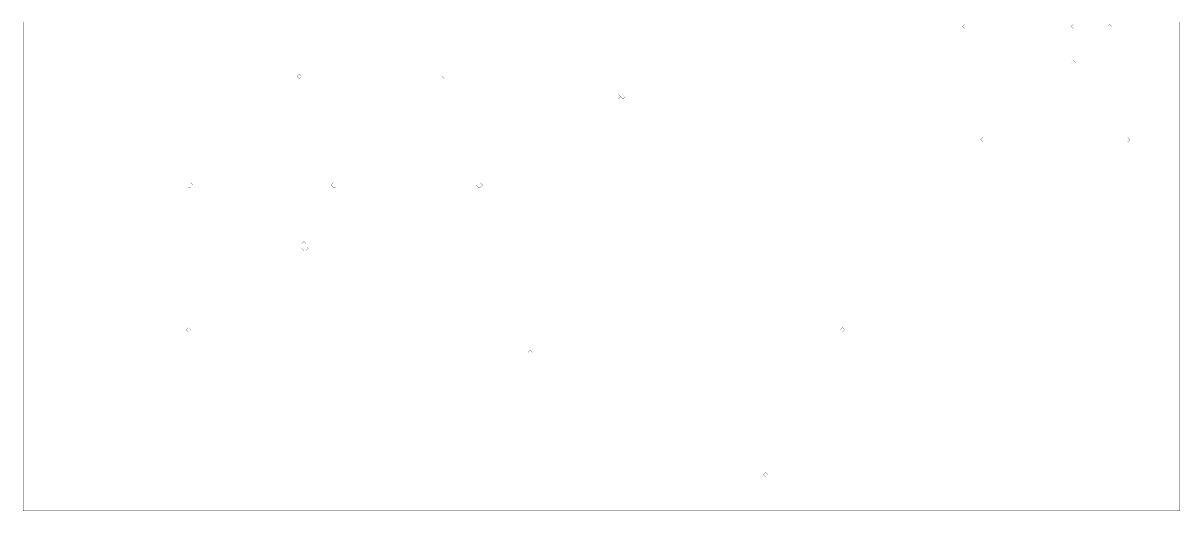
# Model space of a CAD drawing. Header units: metres. Extents: x 0 to 4870, y -4870 to 0.
# Drawn here: x 0 to 4870, y -4870 to -2816 of the extents above; entities that cross this region are included whole.
import ezdxf

# ---------------------------------------------------------------- set-up
doc = ezdxf.new("R2010")
doc.units = ezdxf.units.M
doc.layers.add('substrate', color=5, linetype='Continuous')

msp = doc.modelspace()

# ---------------------------------------------------------------- linework, layer by layer
at = {"layer": 'substrate', "const_width": 0.5}
msp.add_lwpolyline([(0, -2811.1), (0, -2820.7), (0, -2830.2), (0, -2839.7), (0, -2849.3), (0, -2858.8), (0, -2868.3), (0, -2877.8), (0, -2887.4), (0, -2896.9), (0, -2906.4), (0, -2916), (0, -2925.5), (0, -2935), (0, -2944.6), (0, -2954.1), (0, -2963.6), (0, -2973.1), (0, -2982.7), (0, -2992.2), (0, -3001.7), (0, -3011.3), (0, -3020.8), (0, -3030.3), (0, -3039.8), (0, -3049.4), (0, -3058.9), (0, -3068.4), (0, -3078), (0, -3087.5), (0, -3097), (0, -3106.6), (0, -3116.1), (0, -3125.6), (0, -3135.1), (0, -3144.7), (0, -3154.2), (0, -3163.7), (0, -3173.3), (0, -3182.8), (0, -3192.3), (0, -3201.8), (0, -3211.4), (0, -3220.9), (0, -3230.4), (0, -3240), (0, -3249.5), (0, -3259), (0, -3268.5), (0, -3278.1), (0, -3287.6), (0, -3297.1), (0, -3306.7), (0, -3316.2), (0, -3325.7), (0, -3335.3), (0, -3344.8), (0, -3354.3), (0, -3363.8), (0, -3373.4), (0, -3382.9), (0, -3392.4), (0, -3402), (0, -3411.5), (0, -3421), (0, -3430.5), (0, -3440.1), (0, -3449.6), (0, -3459.1), (0, -3468.7), (0, -3478.2), (0, -3487.7), (0, -3497.3), (0, -3506.8), (0, -3516.3), (0, -3525.8), (0, -3535.4), (0, -3544.9), (0, -3554.4), (0, -3564), (0, -3573.5), (0, -3583), (0, -3592.5), (0, -3602.1), (0, -3611.6), (0, -3621.1), (0, -3630.7), (0, -3640.2), (0, -3649.7), (0, -3659.2), (0, -3668.8), (0, -3678.3), (0, -3687.8), (0, -3697.4), (0, -3706.9), (0, -3716.4), (0, -3726), (0, -3735.5), (0, -3745), (0, -3754.5), (0, -3764.1), (0, -3773.6), (0, -3783.1), (0, -3792.7), (0, -3802.2), (0, -3811.7), (0, -3821.2), (0, -3830.8), (0, -3840.3), (0, -3849.8), (0, -3859.4), (0, -3868.9), (0, -3878.4), (0, -3888), (0, -3897.5), (0, -3907), (0, -3916.5), (0, -3926.1), (0, -3935.6), (0, -3945.1), (0, -3954.7), (0, -3964.2), (0, -3973.7), (0, -3983.2), (0, -3992.8), (0, -4002.3), (0, -4011.8), (0, -4021.4), (0, -4030.9), (0, -4040.4), (0, -4050), (0, -4059.5), (0, -4069), (0, -4078.5), (0, -4088.1), (0, -4097.6), (0, -4107.1), (0, -4116.7), (0, -4126.2), (0, -4135.7), (0, -4145.2), (0, -4154.8), (0, -4164.3), (0, -4173.8), (0, -4183.4), (0, -4192.9), (0, -4202.4), (0, -4211.9), (0, -4221.5), (0, -4231), (0, -4240.5), (0, -4250.1), (0, -4259.6), (0, -4269.1), (0, -4278.7), (0, -4288.2), (0, -4297.7), (0, -4307.2), (0, -4316.8), (0, -4326.3), (0, -4335.8), (0, -4345.4), (0, -4354.9), (0, -4364.4), (0, -4373.9), (0, -4383.5), (0, -4393), (0, -4402.5), (0, -4412.1), (0, -4421.6), (0, -4431.1), (0, -4440.7), (0, -4450.2), (0, -4459.7), (0, -4469.2), (0, -4478.8), (0, -4488.3), (0, -4497.8), (0, -4507.4), (0, -4516.9), (0, -4526.4), (0, -4535.9), (0, -4545.5), (0, -4555), (0, -4564.5), (0, -4574.1), (0, -4583.6), (0, -4593.1), (0, -4602.7), (0, -4612.2), (0, -4621.7), (0, -4631.2), (0, -4640.8), (0, -4650.3), (0, -4659.8), (0, -4669.4), (0, -4678.9), (0, -4688.4), (0, -4697.9), (0, -4707.5), (0, -4717), (0, -4726.5), (0, -4736.1), (0, -4745.6), (0, -4755.1), (0, -4764.6), (0, -4774.2), (0, -4783.7), (0, -4793.2), (0, -4802.8), (0, -4812.3), (0, -4821.8), (0, -4831.4), (0, -4840.9), (0, -4850.4), (0, -4859.9), (0, -4869.5), (9.5, -4869.5), (19.1, -4869.5), (28.6, -4869.5), (38.1, -4869.5), (47.6, -4869.5), (57.2, -4869.5), (66.7, -4869.5), (76.2, -4869.5), (85.8, -4869.5), (95.3, -4869.5), (104.8, -4869.5), (114.4, -4869.5), (123.9, -4869.5), (133.4, -4869.5), (142.9, -4869.5), (152.5, -4869.5), (162, -4869.5), (171.5, -4869.5), (181.1, -4869.5), (190.6, -4869.5), (200.1, -4869.5), (209.6, -4869.5), (219.2, -4869.5), (228.7, -4869.5), (238.2, -4869.5), (247.8, -4869.5), (257.3, -4869.5), (266.8, -4869.5), (276.3, -4869.5), (285.9, -4869.5), (295.4, -4869.5), (304.9, -4869.5), (314.5, -4869.5), (324, -4869.5), (333.5, -4869.5), (343.1, -4869.5), (352.6, -4869.5), (362.1, -4869.5), (371.6, -4869.5), (381.2, -4869.5), (390.7, -4869.5), (400.2, -4869.5), (409.8, -4869.5), (419.3, -4869.5), (428.8, -4869.5), (438.3, -4869.5), (447.9, -4869.5), (457.4, -4869.5), (466.9, -4869.5), (476.5, -4869.5), (486, -4869.5), (495.5, -4869.5), (505.1, -4869.5), (514.6, -4869.5), (524.1, -4869.5), (533.6, -4869.5), (543.2, -4869.5), (552.7, -4869.5), (562.2, -4869.5), (571.8, -4869.5), (581.3, -4869.5), (590.8, -4869.5), (600.3, -4869.5), (609.9, -4869.5), (619.4, -4869.5), (628.9, -4869.5), (638.5, -4869.5), (648, -4869.5), (657.5, -4869.5), (667.1, -4869.5), (676.6, -4869.5), (686.1, -4869.5), (695.6, -4869.5), (705.2, -4869.5), (714.7, -4869.5), (724.2, -4869.5), (733.8, -4869.5), (743.3, -4869.5), (752.8, -4869.5), (762.3, -4869.5), (771.9, -4869.5), (781.4, -4869.5), (790.9, -4869.5), (800.5, -4869.5), (810, -4869.5), (819.5, -4869.5), (829, -4869.5), (838.6, -4869.5), (848.1, -4869.5), (857.6, -4869.5), (867.2, -4869.5), (876.7, -4869.5), (886.2, -4869.5), (895.8, -4869.5), (905.3, -4869.5), (914.8, -4869.5), (924.3, -4869.5), (933.9, -4869.5), (943.4, -4869.5), (952.9, -4869.5), (962.5, -4869.5), (972, -4869.5), (981.5, -4869.5), (991, -4869.5), (1000.6, -4869.5), (1010.1, -4869.5), (1019.6, -4869.5), (1029.2, -4869.5), (1038.7, -4869.5), (1048.2, -4869.5), (1057.8, -4869.5), (1067.3, -4869.5), (1076.8, -4869.5), (1086.3, -4869.5), (1095.9, -4869.5), (1105.4, -4869.5), (1114.9, -4869.5), (1124.5, -4869.5), (1134, -4869.5), (1143.5, -4869.5), (1153, -4869.5), (1162.6, -4869.5), (1172.1, -4869.5), (1181.6, -4869.5), (1191.2, -4869.5), (1200.7, -4869.5), (1210.2, -4869.5), (1219.8, -4869.5), (1229.3, -4869.5), (1238.8, -4869.5), (1248.3, -4869.5), (1257.9, -4869.5), (1267.4, -4869.5), (1276.9, -4869.5), (1286.5, -4869.5), (1296, -4869.5), (1305.5, -4869.5), (1315, -4869.5), (1324.6, -4869.5), (1334.1, -4869.5), (1343.6, -4869.5), (1353.2, -4869.5), (1362.7, -4869.5), (1372.2, -4869.5), (1381.7, -4869.5), (1391.3, -4869.5), (1400.8, -4869.5), (1410.3, -4869.5), (1419.9, -4869.5), (1429.4, -4869.5), (1438.9, -4869.5), (1448.5, -4869.5), (1458, -4869.5), (1467.5, -4869.5), (1477, -4869.5), (1486.6, -4869.5), (1496.1, -4869.5), (1505.6, -4869.5), (1515.2, -4869.5), (1524.7, -4869.5), (1534.2, -4869.5), (1543.7, -4869.5), (1553.3, -4869.5), (1562.8, -4869.5), (1572.3, -4869.5), (1581.9, -4869.5), (1591.4, -4869.5), (1600.9, -4869.5), (1610.5, -4869.5), (1620, -4869.5), (1629.5, -4869.5), (1639, -4869.5), (1648.6, -4869.5), (1658.1, -4869.5), (1667.6, -4869.5), (1677.2, -4869.5), (1686.7, -4869.5), (1696.2, -4869.5), (1705.7, -4869.5), (1715.3, -4869.5), (1724.8, -4869.5), (1734.3, -4869.5), (1743.9, -4869.5), (1753.4, -4869.5), (1762.9, -4869.5), (1772.4, -4869.5), (1782, -4869.5), (1791.5, -4869.5), (1801, -4869.5), (1810.6, -4869.5), (1820.1, -4869.5), (1829.6, -4869.5), (1839.2, -4869.5), (1848.7, -4869.5), (1858.2, -4869.5), (1867.7, -4869.5), (1877.3, -4869.5), (1886.8, -4869.5), (1896.3, -4869.5), (1905.9, -4869.5), (1915.4, -4869.5), (1924.9, -4869.5), (1934.4, -4869.5), (1944, -4869.5), (1953.5, -4869.5), (1963, -4869.5), (1972.6, -4869.5), (1982.1, -4869.5), (1991.6, -4869.5), (2001.2, -4869.5), (2010.7, -4869.5), (2020.2, -4869.5), (2029.7, -4869.5), (2039.3, -4869.5), (2048.8, -4869.5), (2058.3, -4869.5), (2067.9, -4869.5), (2077.4, -4869.5), (2086.9, -4869.5), (2096.4, -4869.5), (2106, -4869.5), (2115.5, -4869.5), (2125, -4869.5), (2134.6, -4869.5), (2144.1, -4869.5), (2153.6, -4869.5), (2163.2, -4869.5), (2172.7, -4869.5), (2182.2, -4869.5), (2191.7, -4869.5), (2201.3, -4869.5), (2210.8, -4869.5), (2220.3, -4869.5), (2229.9, -4869.5), (2239.4, -4869.5), (2248.9, -4869.5), (2258.4, -4869.5), (2268, -4869.5), (2277.5, -4869.5), (2287, -4869.5), (2296.6, -4869.5), (2306.1, -4869.5), (2315.6, -4869.5), (2325.1, -4869.5), (2334.7, -4869.5), (2344.2, -4869.5), (2353.7, -4869.5), (2363.3, -4869.5), (2372.8, -4869.5), (2382.3, -4869.5), (2391.9, -4869.5), (2401.4, -4869.5), (2410.9, -4869.5), (2420.4, -4869.5), (2430, -4869.5), (2439.5, -4869.5), (2449, -4869.5), (2458.6, -4869.5), (2468.1, -4869.5), (2477.6, -4869.5), (2487.1, -4869.5), (2496.7, -4869.5), (2506.2, -4869.5), (2515.7, -4869.5), (2525.3, -4869.5), (2534.8, -4869.5), (2544.3, -4869.5), (2553.9, -4869.5), (2563.4, -4869.5), (2572.9, -4869.5), (2582.4, -4869.5), (2592, -4869.5), (2601.5, -4869.5), (2611, -4869.5), (2620.6, -4869.5), (2630.1, -4869.5), (2639.6, -4869.5), (2649.1, -4869.5), (2658.7, -4869.5), (2668.2, -4869.5), (2677.7, -4869.5), (2687.3, -4869.5), (2696.8, -4869.5), (2706.3, -4869.5), (2715.8, -4869.5), (2725.4, -4869.5), (2734.9, -4869.5), (2744.4, -4869.5), (2754, -4869.5), (2763.5, -4869.5), (2773, -4869.5), (2782.6, -4869.5), (2792.1, -4869.5), (2801.6, -4869.5), (2811.1, -4869.5), (2820.7, -4869.5), (2830.2, -4869.5), (2839.7, -4869.5), (2849.3, -4869.5), (2858.8, -4869.5), (2868.3, -4869.5), (2877.8, -4869.5), (2887.4, -4869.5), (2896.9, -4869.5), (2906.4, -4869.5), (2916, -4869.5), (2925.5, -4869.5), (2935, -4869.5), (2944.6, -4869.5), (2954.1, -4869.5), (2963.6, -4869.5), (2973.1, -4869.5), (2982.7, -4869.5), (2992.2, -4869.5), (3001.7, -4869.5), (3011.3, -4869.5), (3020.8, -4869.5), (3030.3, -4869.5), (3039.8, -4869.5), (3049.4, -4869.5), (3058.9, -4869.5), (3068.4, -4869.5), (3078, -4869.5), (3087.5, -4869.5), (3097, -4869.5), (3106.6, -4869.5), (3116.1, -4869.5), (3125.6, -4869.5), (3135.1, -4869.5), (3144.7, -4869.5), (3154.2, -4869.5), (3163.7, -4869.5), (3173.3, -4869.5), (3182.8, -4869.5), (3192.3, -4869.5), (3201.8, -4869.5), (3211.4, -4869.5), (3220.9, -4869.5), (3230.4, -4869.5), (3240, -4869.5), (3249.5, -4869.5), (3259, -4869.5), (3268.5, -4869.5), (3278.1, -4869.5), (3287.6, -4869.5), (3297.1, -4869.5), (3306.7, -4869.5), (3316.2, -4869.5), (3325.7, -4869.5), (3335.3, -4869.5), (3344.8, -4869.5), (3354.3, -4869.5), (3363.8, -4869.5), (3373.4, -4869.5), (3382.9, -4869.5), (3392.4, -4869.5), (3402, -4869.5), (3411.5, -4869.5), (3421, -4869.5), (3430.5, -4869.5), (3440.1, -4869.5), (3449.6, -4869.5), (3459.1, -4869.5), (3468.7, -4869.5), (3478.2, -4869.5), (3487.7, -4869.5), (3497.3, -4869.5), (3506.8, -4869.5), (3516.3, -4869.5), (3525.8, -4869.5), (3535.4, -4869.5), (3544.9, -4869.5), (3554.4, -4869.5), (3564, -4869.5), (3573.5, -4869.5), (3583, -4869.5), (3592.5, -4869.5), (3602.1, -4869.5), (3611.6, -4869.5), (3621.1, -4869.5), (3630.7, -4869.5), (3640.2, -4869.5), (3649.7, -4869.5), (3659.2, -4869.5), (3668.8, -4869.5), (3678.3, -4869.5), (3687.8, -4869.5), (3697.4, -4869.5), (3706.9, -4869.5), (3716.4, -4869.5), (3726, -4869.5), (3735.5, -4869.5), (3745, -4869.5), (3754.5, -4869.5), (3764.1, -4869.5), (3773.6, -4869.5), (3783.1, -4869.5), (3792.7, -4869.5), (3802.2, -4869.5), (3811.7, -4869.5), (3821.2, -4869.5), (3830.8, -4869.5), (3840.3, -4869.5), (3849.8, -4869.5), (3859.4, -4869.5), (3868.9, -4869.5), (3878.4, -4869.5), (3888, -4869.5), (3897.5, -4869.5), (3907, -4869.5), (3916.5, -4869.5), (3926.1, -4869.5), (3935.6, -4869.5), (3945.1, -4869.5), (3954.7, -4869.5), (3964.2, -4869.5), (3973.7, -4869.5), (3983.2, -4869.5), (3992.8, -4869.5), (4002.3, -4869.5), (4011.8, -4869.5), (4021.4, -4869.5), (4030.9, -4869.5), (4040.4, -4869.5), (4050, -4869.5), (4059.5, -4869.5), (4069, -4869.5), (4078.5, -4869.5), (4088.1, -4869.5), (4097.6, -4869.5), (4107.1, -4869.5), (4116.7, -4869.5), (4126.2, -4869.5), (4135.7, -4869.5), (4145.2, -4869.5), (4154.8, -4869.5), (4164.3, -4869.5), (4173.8, -4869.5), (4183.4, -4869.5), (4192.9, -4869.5), (4202.4, -4869.5), (4211.9, -4869.5), (4221.5, -4869.5), (4231, -4869.5), (4240.5, -4869.5), (4250.1, -4869.5), (4259.6, -4869.5), (4269.1, -4869.5), (4278.7, -4869.5), (4288.2, -4869.5), (4297.7, -4869.5), (4307.2, -4869.5), (4316.8, -4869.5), (4326.3, -4869.5), (4335.8, -4869.5), (4345.4, -4869.5), (4354.9, -4869.5), (4364.4, -4869.5), (4373.9, -4869.5), (4383.5, -4869.5), (4393, -4869.5), (4402.5, -4869.5), (4412.1, -4869.5), (4421.6, -4869.5), (4431.1, -4869.5), (4440.7, -4869.5), (4450.2, -4869.5), (4459.7, -4869.5), (4469.2, -4869.5), (4478.8, -4869.5), (4488.3, -4869.5), (4497.8, -4869.5), (4507.4, -4869.5), (4516.9, -4869.5), (4526.4, -4869.5), (4535.9, -4869.5), (4545.5, -4869.5), (4555, -4869.5), (4564.5, -4869.5), (4574.1, -4869.5), (4583.6, -4869.5), (4593.1, -4869.5), (4602.7, -4869.5), (4612.2, -4869.5), (4621.7, -4869.5), (4631.2, -4869.5), (4640.8, -4869.5), (4650.3, -4869.5), (4659.8, -4869.5), (4669.4, -4869.5), (4678.9, -4869.5), (4688.4, -4869.5), (4697.9, -4869.5), (4707.5, -4869.5), (4717, -4869.5), (4726.5, -4869.5), (4736.1, -4869.5), (4745.6, -4869.5), (4755.1, -4869.5), (4764.6, -4869.5), (4774.2, -4869.5), (4783.7, -4869.5), (4793.2, -4869.5), (4802.8, -4869.5), (4812.3, -4869.5), (4821.8, -4869.5), (4831.4, -4869.5), (4840.9, -4869.5), (4850.4, -4869.5), (4859.9, -4869.5), (4869.5, -4869.5), (4869.5, -4859.9), (4869.5, -4850.4), (4869.5, -4840.9), (4869.5, -4831.4), (4869.5, -4821.8), (4869.5, -4812.3), (4869.5, -4802.8), (4869.5, -4793.2), (4869.5, -4783.7), (4869.5, -4774.2), (4869.5, -4764.6), (4869.5, -4755.1), (4869.5, -4745.6), (4869.5, -4736.1), (4869.5, -4726.5), (4869.5, -4717), (4869.5, -4707.5), (4869.5, -4697.9), (4869.5, -4688.4), (4869.5, -4678.9), (4869.5, -4669.4), (4869.5, -4659.8), (4869.5, -4650.3), (4869.5, -4640.8), (4869.5, -4631.2), (4869.5, -4621.7), (4869.5, -4612.2), (4869.5, -4602.7), (4869.5, -4593.1), (4869.5, -4583.6), (4869.5, -4574.1), (4869.5, -4564.5), (4869.5, -4555), (4869.5, -4545.5), (4869.5, -4535.9), (4869.5, -4526.4), (4869.5, -4516.9), (4869.5, -4507.4), (4869.5, -4497.8), (4869.5, -4488.3), (4869.5, -4478.8), (4869.5, -4469.2), (4869.5, -4459.7), (4869.5, -4450.2), (4869.5, -4440.7), (4869.5, -4431.1), (4869.5, -4421.6), (4869.5, -4412.1), (4869.5, -4402.5), (4869.5, -4393), (4869.5, -4383.5), (4869.5, -4373.9), (4869.5, -4364.4), (4869.5, -4354.9), (4869.5, -4345.4), (4869.5, -4335.8), (4869.5, -4326.3), (4869.5, -4316.8), (4869.5, -4307.2), (4869.5, -4297.7), (4869.5, -4288.2), (4869.5, -4278.7), (4869.5, -4269.1), (4869.5, -4259.6), (4869.5, -4250.1), (4869.5, -4240.5), (4869.5, -4231), (4869.5, -4221.5), (4869.5, -4211.9), (4869.5, -4202.4), (4869.5, -4192.9), (4869.5, -4183.4), (4869.5, -4173.8), (4869.5, -4164.3), (4869.5, -4154.8), (4869.5, -4145.2), (4869.5, -4135.7), (4869.5, -4126.2), (4869.5, -4116.7), (4869.5, -4107.1), (4869.5, -4097.6), (4869.5, -4088.1), (4869.5, -4078.5), (4869.5, -4069), (4869.5, -4059.5), (4869.5, -4050), (4869.5, -4040.4), (4869.5, -4030.9), (4869.5, -4021.4), (4869.5, -4011.8), (4869.5, -4002.3), (4869.5, -3992.8), (4869.5, -3983.2), (4869.5, -3973.7), (4869.5, -3964.2), (4869.5, -3954.7), (4869.5, -3945.1), (4869.5, -3935.6), (4869.5, -3926.1), (4869.5, -3916.5), (4869.5, -3907), (4869.5, -3897.5), (4869.5, -3888), (4869.5, -3878.4), (4869.5, -3868.9), (4869.5, -3859.4), (4869.5, -3849.8), (4869.5, -3840.3), (4869.5, -3830.8), (4869.5, -3821.2), (4869.5, -3811.7), (4869.5, -3802.2), (4869.5, -3792.7), (4869.5, -3783.1), (4869.5, -3773.6), (4869.5, -3764.1), (4869.5, -3754.5), (4869.5, -3745), (4869.5, -3735.5), (4869.5, -3726), (4869.5, -3716.4), (4869.5, -3706.9), (4869.5, -3697.4), (4869.5, -3687.8), (4869.5, -3678.3), (4869.5, -3668.8), (4869.5, -3659.2), (4869.5, -3649.7), (4869.5, -3640.2), (4869.5, -3630.7), (4869.5, -3621.1), (4869.5, -3611.6), (4869.5, -3602.1), (4869.5, -3592.5), (4869.5, -3583), (4869.5, -3573.5), (4869.5, -3564), (4869.5, -3554.4), (4869.5, -3544.9), (4869.5, -3535.4), (4869.5, -3525.8), (4869.5, -3516.3), (4869.5, -3506.8), (4869.5, -3497.3), (4869.5, -3487.7), (4869.5, -3478.2), (4869.5, -3468.7), (4869.5, -3459.1), (4869.5, -3449.6), (4869.5, -3440.1), (4869.5, -3430.5), (4869.5, -3421), (4869.5, -3411.5), (4869.5, -3402), (4869.5, -3392.4), (4869.5, -3382.9), (4869.5, -3373.4), (4869.5, -3363.8), (4869.5, -3354.3), (4869.5, -3344.8), (4869.5, -3335.3), (4869.5, -3325.7), (4869.5, -3316.2), (4869.5, -3306.7), (4869.5, -3297.1), (4869.5, -3287.6), (4869.5, -3278.1), (4869.5, -3268.5), (4869.5, -3259), (4869.5, -3249.5), (4869.5, -3240), (4869.5, -3230.4), (4869.5, -3220.9), (4869.5, -3211.4), (4869.5, -3201.8), (4869.5, -3192.3), (4869.5, -3182.8), (4869.5, -3173.3), (4869.5, -3163.7), (4869.5, -3154.2), (4869.5, -3144.7), (4869.5, -3135.1), (4869.5, -3125.6), (4869.5, -3116.1), (4869.5, -3106.6), (4869.5, -3097), (4869.5, -3087.5), (4869.5, -3078), (4869.5, -3068.4), (4869.5, -3058.9), (4869.5, -3049.4), (4869.5, -3039.8), (4869.5, -3030.3), (4869.5, -3020.8), (4869.5, -3011.3), (4869.5, -3001.7), (4869.5, -2992.2), (4869.5, -2982.7), (4869.5, -2973.1), (4869.5, -2963.6), (4869.5, -2954.1), (4869.5, -2944.6), (4869.5, -2935), (4869.5, -2925.5), (4869.5, -2916), (4869.5, -2906.4), (4869.5, -2896.9), (4869.5, -2887.4), (4869.5, -2877.8), (4869.5, -2868.3), (4869.5, -2858.8), (4869.5, -2849.3), (4869.5, -2839.7), (4869.5, -2830.2), (4869.5, -2820.7), (4869.5, -2811.1)], dxfattribs=at)
for points in [[(3954.7, -2830.2), (3964.2, -2820.7), (3973.7, -2830.2), (3964.2, -2839.7)], [(4412.1, -2830.2), (4421.6, -2820.7), (4431.1, -2830.2), (4421.6, -2839.7)], [(4564.5, -2830.2), (4574.1, -2820.7), (4583.6, -2830.2), (4574.1, -2839.7)], [(4412.1, -2982.7), (4421.6, -2973.1), (4431.1, -2982.7), (4421.6, -2992.2)], [(1153, -3039.8), (1162.6, -3030.3), (1172.1, -3039.8), (1162.6, -3049.4)], [(1762.9, -3039.8), (1772.4, -3030.3), (1782, -3039.8), (1772.4, -3049.4)], [(2496.7, -3125.6), (2506.2, -3116.1), (2515.7, -3125.6), (2506.2, -3135.1)], [(2515.7, -3125.6), (2525.3, -3116.1), (2534.8, -3125.6), (2525.3, -3135.1)], [(4030.9, -3306.7), (4040.4, -3297.1), (4050, -3306.7), (4040.4, -3316.2)], [(4640.8, -3306.7), (4650.3, -3297.1), (4659.8, -3306.7), (4650.3, -3316.2)], [(686.1, -3497.3), (695.6, -3487.7), (705.2, -3487.7), (714.7, -3497.3), (705.2, -3506.8), (695.6, -3506.8)], [(1296, -3497.3), (1305.5, -3487.7), (1315, -3487.7), (1324.6, -3497.3), (1315, -3506.8), (1305.5, -3506.8)], [(1905.9, -3497.3), (1915.4, -3487.7), (1924.9, -3487.7), (1934.4, -3497.3), (1924.9, -3506.8), (1915.4, -3506.8)], [(1172.1, -3745), (1181.6, -3735.5), (1191.2, -3745), (1181.6, -3754.5)], [(1172.1, -3764.1), (1181.6, -3754.5), (1191.2, -3754.5), (1200.7, -3764.1), (1191.2, -3773.6), (1181.6, -3773.6)], [(686.1, -4107.1), (695.6, -4097.6), (705.2, -4107.1), (695.6, -4116.7)], [(3440.1, -4107.1), (3449.6, -4097.6), (3459.1, -4107.1), (3449.6, -4116.7)], [(2125, -4202.4), (2134.6, -4192.9), (2144.1, -4202.4), (2134.6, -4211.9)], [(3116.1, -4717), (3125.6, -4707.5), (3135.1, -4717), (3125.6, -4726.5)]]:
    msp.add_lwpolyline(points, close=True, dxfattribs=at)

doc.saveas('drawing.dxf')
